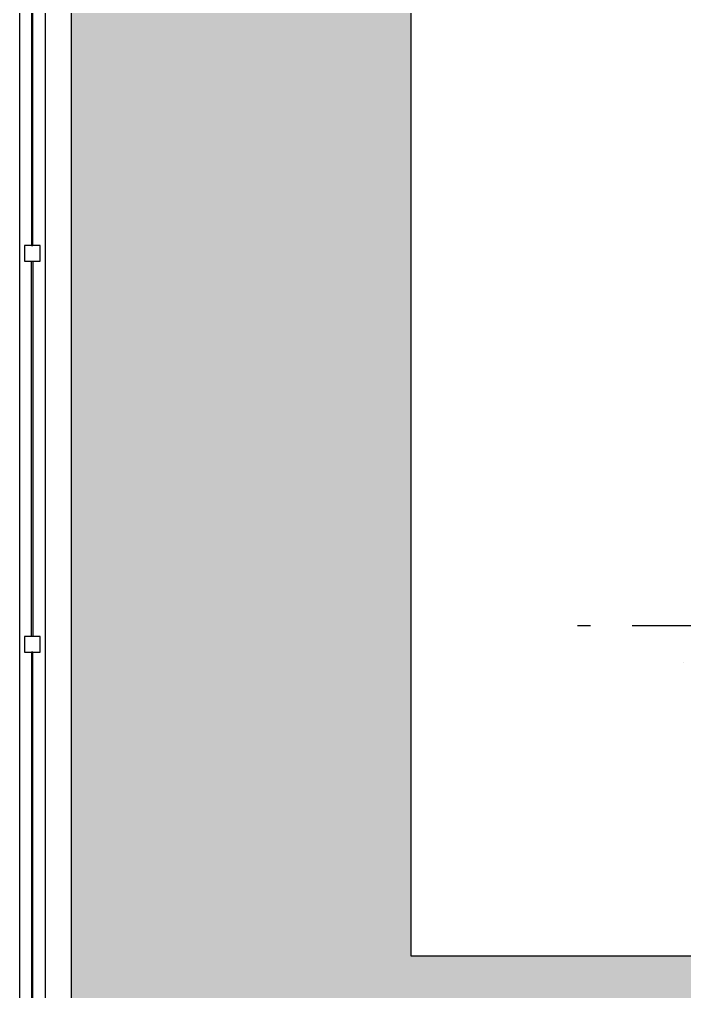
# Model space of a CAD drawing. Header units: millimetres. Extents: x -579 to 213, y -67 to 509.
# Drawn here: x -58.53 to -53.43, y -2.81 to 4.65 of the extents above; entities that cross this region are included whole.
import ezdxf
from ezdxf.xclip import XClip

# ---------------------------------------------------------------- set-up
doc = ezdxf.new("R2010")
doc.units = ezdxf.units.MM
doc.header["$LTSCALE"] = 0.1
doc.linetypes.add('X REF - ANELO INST bind$0$X REF - ANELO$0$DASHDOT2', pattern=[12.7, 6.35, -3.175, 0, -3.175])
for name, color, linetype in [('X REF - ANELO INST bind$0$X REF - ANELO EXT$0$A-CORDONES', 8, 'Continuous'), ('X REF - ANELO INST bind$0$X REF - ANELO EXT$0$A-GRANZA', 8, 'Continuous'), ('X REF - ANELO INST bind$0$X REF - ANELO EXT$0$A-MURO BLOCK', 7, 'Continuous'), ('X REF - ANELO INST bind$0$X REF - ANELO EXT$0$A-VISTAS', 8, 'Continuous'), ('X REF - ANELO INST bind$0$X REF - ANELO EXT$0$C-METALICA', 8, 'Continuous'), ('X REF - ANELO INST bind$0$X REF - ANELO$0$MET-EJE CABRIADAS', 8, 'X REF - ANELO INST bind$0$X REF - ANELO$0$DASHDOT2'), ('X REF - ANELO INST bind$0$X REF - ANELO$0$MET-LANA VIDRIO', 8, 'Continuous')]:
    doc.layers.add(name, color=color, linetype=linetype)
doc.linetypes.add('X REF - ANELO INST bind$0$X REF - ANELO$0$REFERENCIAL CORTE TRANSVERSAL WM$0$BATTING', pattern='A,0.00254,-2.54,[134,ltypeshp.shx,S=2.54,R=0,X=-2.54,Y=0],-5.08,[134,ltypeshp.shx,S=2.54,R=180,X=2.54,Y=0],-2.54', length=10.16254)

# ---------------------------------------------------------------- blocks, each defined once
blk = doc.blocks.new('X REF - ANELO INST bind$0$X REF - ANELO EXT')
at = {"layer": 'X REF - ANELO INST bind$0$X REF - ANELO EXT$0$A-GRANZA'}
h = blk.add_hatch(dxfattribs=at)
h.set_pattern_fill('AR-CONC', color=256, scale=0.005)
h.paths.add_polyline_path([(-41.9489, -3.4173), (-41.9489, -4.0173), (-42.5489, -4.0173), (-42.5489, -3.4173)])
h.paths.add_polyline_path([(-56.044, -4.0173), (-56.644, -4.0173), (-56.644, -3.4173), (-56.044, -3.4173)])
h.paths.add_polyline_path([(-53.3284, 35.8599), (-53.3284, 32.3713), (-57.0987, 32.3713), (-57.0987, 17.3824), (-55.5284, 17.3824), (-55.5284, -2.5346), (-39.9626, -2.5346), (-39.9625, -5.8465), (-58.1316, -5.8465), (-58.1316, 35.8599)])
h.paths.add_polyline_path([(-56.044, 15.4812), (-56.644, 15.4812), (-56.644, 16.0812), (-56.044, 16.0812)])
at = {"layer": 'X REF - ANELO INST bind$0$X REF - ANELO EXT$0$A-CORDONES'}
for points in [[(-29.1472, -5.8462), (-58.1316, -5.847), (-58.1316, 35.9216)], [(-55.5284, 17.3824), (-55.5284, -2.5346), (-39.9626, -2.5346)]]:
    blk.add_lwpolyline(points, dxfattribs=at)
at = {"layer": 'X REF - ANELO INST bind$0$X REF - ANELO EXT$0$A-MURO BLOCK', "linetype": 'Continuous', "ltscale": 0.1}
for points in [[(-58.4935, 2.9183), (-58.4935, 2.7983), (-58.3735, 2.7983), (-58.3735, 2.9183)], [(-58.4935, -0.0817), (-58.4935, -0.2017), (-58.3735, -0.2017), (-58.3735, -0.0817)]]:
    blk.add_lwpolyline(points, close=True, dxfattribs=at)
at = {"layer": 'X REF - ANELO INST bind$0$X REF - ANELO EXT$0$A-VISTAS'}
blk.add_lwpolyline([(-28.8472, -6.247), (-28.8472, -6.0466), (-58.3316, -6.0472), (-58.3316, 35.9217), (-58.3316, 35.9217), (-58.3316, 35.9217), (-58.5316, 35.9216), (-58.5316, 35.9216), (-58.5316, 35.9216), (-58.5316, -6.247), (-28.8472, -6.247)], dxfattribs=at)
at = {"layer": 'X REF - ANELO INST bind$0$X REF - ANELO EXT$0$C-METALICA'}
for points in [[(-58.4385, 5.7983), (-58.4385, 2.9183), (-58.4285, 2.9183), (-58.4285, 5.7983)], [(-58.4385, -0.0817), (-58.4385, 2.7983), (-58.4285, 2.7983), (-58.4285, -0.0817)], [(-58.4385, -0.2017), (-58.4385, -3.0817), (-58.4285, -3.0817), (-58.4285, -0.2017)]]:
    blk.add_lwpolyline(points, close=True, dxfattribs=at)
blk = doc.blocks.new('X REF - ANELO INST bind$0$X REF - ANELO')
at = {"layer": 'X REF - ANELO INST bind$0$X REF - ANELO$0$MET-EJE CABRIADAS'}
blk.add_line((1.6043, -0.0001), (-54.2799, -0.0001), dxfattribs=at)
at = {"layer": 'X REF - ANELO INST bind$0$X REF - ANELO$0$MET-LANA VIDRIO', "linetype": 'X REF - ANELO INST bind$0$X REF - ANELO$0$REFERENCIAL CORTE TRANSVERSAL WM$0$BATTING', "ltscale": 0.003}
blk.add_lwpolyline([(-53.4341, -0.2816), (-53.4341, -0.2816)], close=True, dxfattribs=at)
blk.add_blockref('X REF - ANELO INST bind$0$X REF - ANELO EXT', (0, 0))
blk = doc.blocks.new('X REF - ANELO INST bind')
ref = blk.add_blockref('X REF - ANELO INST bind$0$X REF - ANELO', (0, 0))
XClip(ref).set_block_clipping_path([(-76.9680737415, -24.7711317477), (92.9860355418, 61.1669630168)])

msp = doc.modelspace()

# ---------------------------------------------------------------- block references
msp.add_blockref('X REF - ANELO INST bind', (0, 0))

doc.saveas('drawing.dxf')
